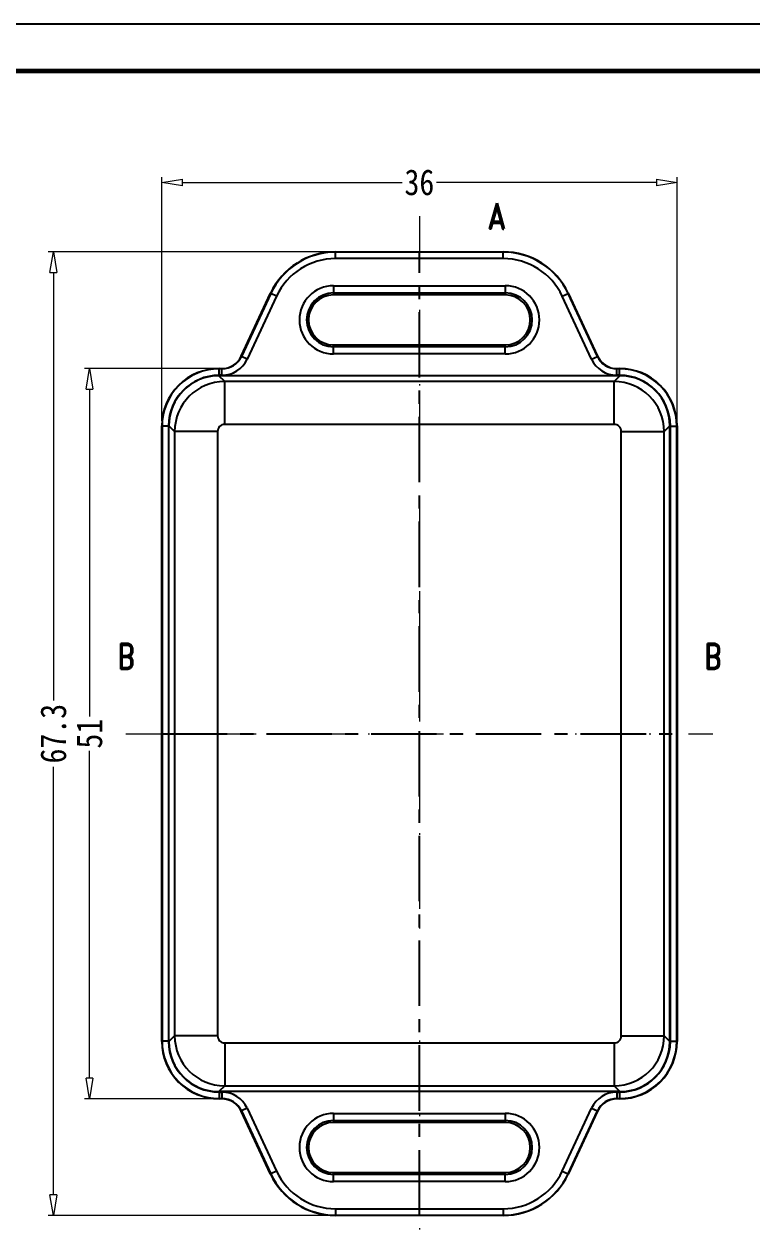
# Model space of a CAD drawing. Header units: millimetres. Extents: x -315 to 1788, y -2932 to -1928.
# Drawn here: x -278.8 to -228, y -2884.1 to -2800.1 of the extents above; entities that cross this region are included whole.
import ezdxf
from ezdxf.enums import TextEntityAlignment as Align

# ---------------------------------------------------------------- set-up
doc = ezdxf.new("R2010")
doc.units = ezdxf.units.MM
doc.linetypes.add('CENTER', pattern=[50.8, 31.75, -6.35, 6.35, -6.35])
doc.linetypes.add('DIVIDE', pattern=[31.75, 12.7, -6.35, 0, -6.35, 0, -6.35])
doc.layers.add('dim', color=3, linetype='Continuous', lineweight=9)
doc.layers.add('hatch', color=56, linetype='Continuous', lineweight=9)
doc.layers.add('from', color=7, linetype='Continuous')
doc.styles.add('FFS', font='SIMFANG.TTF', dxfattribs={"width": 0.85})
doc.styles.add('LongTou', font='romand.shx', dxfattribs={"width": 0.8, "bigfont": 'whgdtxt.shx'})
doc.dimstyles.new('YanXiu', dxfattribs={"dimtxt": 2.5, "dimasz": 2.2, "dimexe": 1, "dimexo": 0.6, "dimgap": 0.66, "dimtad": 0, "dimzin": 9, "dimdsep": 46, "dimtxsty": 'FFS', "dimblk": 'CLOSEDBLANK', "dimcen": 0, "dimclrd": 256, "dimclre": 131, "dimclrt": 42, "dimazin": 0, "dimtfac": 1, "dimtofl": 0, "dimtmove": 0, "dimatfit": 3, "dimldrblk": 'CLOSEDBLANK', "dimfxl": 0, "dimlwd": 5, "dimlwe": 5, "dimarcsym": 0})

# ---------------------------------------------------------------- blocks, each defined once
blk = doc.blocks.new('_ClosedBlank')
at = {"color": 0, "linetype": 'ByBlock', "lineweight": -2}
for p, q in [((-1, 0.167), (0, 0)), ((-1, 0.167), (-1, -0.167)), ((0, 0), (-1, -0.167))]:
    blk.add_line(p, q, dxfattribs=at)
blk = doc.blocks.new('*D78')
at = {"layer": 'Defpoints', "color": 0}
for p in [(-257.065, -2816.019, 0), (-276.769, -2883.319), (-257.065, -2883.319, 0)]:
    blk.add_point(p, dxfattribs=at)
at = {"layer": 'dim', "color": 131, "lineweight": 5}
for p, q in [((-257.424, -2816.019), (-277.129, -2816.019)), ((-257.425, -2883.319), (-277.129, -2883.319))]:
    blk.add_line(p, q, dxfattribs=at)
at = {"layer": 'dim', "lineweight": 5}
for p, q in [((-276.769, -2817.459), (-276.769, -2847.357)), ((-276.769, -2881.879), (-276.769, -2851.98))]:
    blk.add_line(p, q, dxfattribs=at)
at = {"layer": 'dim', "lineweight": 5, "xscale": 1.44, "yscale": 1.44, "zscale": 1.44}
for p, rotation in [((-276.769, -2816.019), 90), ((-276.769, -2883.319), 270)]:
    blk.add_blockref('_ClosedBlank', p, dxfattribs=dict(at, rotation=rotation))
at = {"layer": 'dim', "color": 42, "insert": (-276.769, -2849.669), "char_height": 1.8, "attachment_point": 5, "rotation": 90, "style": 'FFS'}
blk.add_mtext('67.3', dxfattribs=at)
blk = doc.blocks.new('*D79')
at = {"layer": 'Defpoints', "color": 0}
for p in [(-265.2, -2824.169, 0), (-274.249, -2875.169), (-265.2, -2875.169, 0)]:
    blk.add_point(p, dxfattribs=at)
at = {"layer": 'dim', "color": 131, "lineweight": 5}
for p, q in [((-265.56, -2824.169), (-274.609, -2824.169)), ((-265.56, -2875.169), (-274.609, -2875.169))]:
    blk.add_line(p, q, dxfattribs=at)
at = {"layer": 'dim', "lineweight": 5}
for p, q in [((-274.249, -2825.609), (-274.249, -2848.47)), ((-274.249, -2873.729), (-274.249, -2850.868))]:
    blk.add_line(p, q, dxfattribs=at)
at = {"layer": 'dim', "lineweight": 5, "xscale": 1.44, "yscale": 1.44, "zscale": 1.44}
for p, rotation in [((-274.249, -2824.169), 90), ((-274.249, -2875.169), 270)]:
    blk.add_blockref('_ClosedBlank', p, dxfattribs=dict(at, rotation=rotation))
at = {"layer": 'dim', "color": 42, "insert": (-274.249, -2849.669), "char_height": 1.8, "attachment_point": 5, "rotation": 90, "style": 'FFS'}
blk.add_mtext('51', dxfattribs=at)
blk = doc.blocks.new('*D86')
at = {"layer": 'Defpoints', "color": 0}
for p in [(-233.2, -2811.169), (-269.2, -2828.169, 0), (-233.2, -2828.169, 0)]:
    blk.add_point(p, dxfattribs=at)
at = {"layer": 'dim', "color": 131, "lineweight": 5}
for p, q in [((-269.2, -2827.809), (-269.2, -2810.809)), ((-233.2, -2827.809), (-233.2, -2810.809))]:
    blk.add_line(p, q, dxfattribs=at)
at = {"layer": 'dim', "lineweight": 5}
for p, q in [((-267.76, -2811.169), (-252.399, -2811.169)), ((-234.64, -2811.169), (-250.001, -2811.169))]:
    blk.add_line(p, q, dxfattribs=at)
at = {"layer": 'dim', "lineweight": 5, "xscale": 1.44, "yscale": 1.44, "zscale": 1.44, "rotation": 180}
blk.add_blockref('_ClosedBlank', (-269.2, -2811.169), dxfattribs=at)
at = {"layer": 'dim', "lineweight": 5, "xscale": 1.44, "yscale": 1.44, "zscale": 1.44}
blk.add_blockref('_ClosedBlank', (-233.2, -2811.169), dxfattribs=at)
at = {"layer": 'dim', "color": 42, "insert": (-251.2, -2811.169), "char_height": 1.8, "attachment_point": 5, "style": 'FFS'}
blk.add_mtext('36', dxfattribs=at)

msp = doc.modelspace()

# ---------------------------------------------------------------- linework, layer by layer
at = {"color": 7, "linetype": 'Continuous'}
for p, q in [((-257.065, -2816.019, 0), (-245.335, -2816.019, 0)), ((-257.065, -2816.019, 0), (-257.053, -2816.037, 0)), ((-257.054, -2816.487, 0), (-257.054, -2816.037, 0)), ((-245.347, -2816.037, 0), (-257.053, -2816.037, 0)), ((-245.347, -2816.037, 0), (-245.335, -2816.019, 0)), ((-245.347, -2816.487, 0), (-245.347, -2816.037, 0)), ((-245.347, -2816.487, 0), (-257.054, -2816.487, 0)), ((-257.2, -2818.387, 0), (-245.2, -2818.387, 0)), ((-257.2, -2818.387, 0), (-257.2, -2819.019, 0)), ((-245.2, -2818.387, 0), (-245.2, -2819.019, 0)), ((-263.647, -2823.303, 0), (-261.596, -2818.906, 0)), ((-261.585, -2818.924, 0), (-263.635, -2823.321, 0)), ((-261.177, -2819.114, 0), (-263.228, -2823.511, 0)), ((-261.596, -2818.906, 0), (-261.585, -2818.924, 0)), ((-261.177, -2819.114, 0), (-261.585, -2818.924, 0)), ((-257.2, -2818.886, 0), (-245.2, -2818.886, 0)), ((-245.2, -2819.019, 0), (-257.2, -2819.019, 0)), ((-241.223, -2819.114, 0), (-240.815, -2818.924, 0)), ((-239.173, -2823.511, 0), (-241.223, -2819.114, 0)), ((-240.815, -2818.924, 0), (-240.804, -2818.906, 0)), ((-238.765, -2823.321, 0), (-240.815, -2818.924, 0)), ((-240.804, -2818.906, 0), (-238.753, -2823.303, 0)), ((-257.2, -2822.519, 0), (-245.2, -2822.519, 0)), ((-257.2, -2823.151, 0), (-257.2, -2822.519, 0)), ((-245.2, -2822.651, 0), (-257.2, -2822.651, 0)), ((-245.2, -2823.151, 0), (-245.2, -2822.519, 0)), ((-263.635, -2823.321, 0), (-263.647, -2823.303, 0)), ((-263.228, -2823.511, 0), (-263.635, -2823.321, 0)), ((-245.2, -2823.151, 0), (-257.2, -2823.151, 0)), ((-239.173, -2823.511, 0), (-238.765, -2823.321, 0)), ((-238.765, -2823.321, 0), (-238.753, -2823.303, 0)), ((-265.2, -2824.169, 0), (-265.006, -2824.169, 0)), ((-265.182, -2824.187, 0), (-265.2, -2824.169, 0)), ((-264.995, -2824.187, 0), (-265.182, -2824.187, 0)), ((-265.182, -2824.637, 0), (-265.182, -2824.187, 0)), ((-264.995, -2824.187, 0), (-265.006, -2824.169, 0)), ((-264.995, -2824.637, 0), (-264.995, -2824.187, 0)), ((-237.405, -2824.187, 0), (-237.394, -2824.169, 0)), ((-237.218, -2824.187, 0), (-237.405, -2824.187, 0)), ((-237.405, -2824.637, 0), (-237.405, -2824.187, 0)), ((-237.394, -2824.169, 0), (-237.2, -2824.169, 0)), ((-237.2, -2824.169, 0), (-237.218, -2824.187, 0)), ((-237.218, -2824.637, 0), (-237.218, -2824.187, 0)), ((-237.197, -2824.669, 0), (-265.203, -2824.669, 0)), ((-264.805, -2825.068, 0), (-265.203, -2824.669, 0)), ((-264.995, -2824.637, 0), (-265.182, -2824.637, 0)), ((-237.596, -2825.068, 0), (-264.805, -2825.068, 0)), ((-264.805, -2828.065, 0), (-264.805, -2825.068, 0)), ((-237.596, -2825.068, 0), (-237.197, -2824.669, 0)), ((-237.595, -2828.065, 0), (-237.595, -2825.068, 0)), ((-237.218, -2824.637, 0), (-237.405, -2824.637, 0)), ((-269.2, -2871.169, 0), (-269.2, -2828.169, 0)), ((-269.182, -2828.187, 0), (-269.2, -2828.169, 0)), ((-268.732, -2828.187, 0), (-269.182, -2828.187, 0)), ((-269.182, -2828.187, 0), (-269.182, -2871.151, 0)), ((-268.732, -2828.187, 0), (-268.732, -2871.151, 0)), ((-268.7, -2871.172, 0), (-268.7, -2828.166, 0)), ((-268.301, -2828.564, 0), (-268.7, -2828.166, 0)), ((-265.304, -2828.564, 0), (-268.301, -2828.564, 0)), ((-268.301, -2828.564, 0), (-268.301, -2870.773, 0)), ((-265.304, -2828.564, 0), (-265.304, -2870.774, 0)), ((-237.595, -2828.065, 0), (-264.805, -2828.065, 0)), ((-237.096, -2828.564, 0), (-234.099, -2828.564, 0)), ((-237.096, -2870.774, 0), (-237.096, -2828.564, 0)), ((-234.099, -2828.564, 0), (-233.7, -2828.166, 0)), ((-234.099, -2870.773, 0), (-234.099, -2828.564, 0)), ((-233.7, -2871.172, 0), (-233.7, -2828.166, 0)), ((-233.668, -2828.187, 0), (-233.218, -2828.187, 0)), ((-233.668, -2871.151, 0), (-233.668, -2828.187, 0)), ((-233.2, -2828.169, 0), (-233.218, -2828.187, 0)), ((-233.218, -2871.151, 0), (-233.218, -2828.187, 0)), ((-233.2, -2828.169, 0), (-233.2, -2871.169, 0)), ((-269.2, -2871.169, 0), (-269.182, -2871.151, 0)), ((-268.732, -2871.151, 0), (-269.182, -2871.151, 0)), ((-268.301, -2870.773, 0), (-268.7, -2871.172, 0)), ((-265.304, -2870.774, 0), (-268.301, -2870.774, 0)), ((-264.805, -2871.273, 0), (-264.805, -2874.27, 0)), ((-264.805, -2871.273, 0), (-237.595, -2871.273, 0)), ((-237.595, -2871.273, 0), (-237.595, -2874.27, 0)), ((-237.096, -2870.774, 0), (-234.099, -2870.774, 0)), ((-234.099, -2870.773, 0), (-233.7, -2871.172, 0)), ((-233.668, -2871.151, 0), (-233.218, -2871.151, 0)), ((-233.218, -2871.151, 0), (-233.2, -2871.169, 0)), ((-264.805, -2874.27, 0), (-265.203, -2874.669, 0)), ((-237.197, -2874.669, 0), (-265.203, -2874.669, 0)), ((-265.182, -2874.701, 0), (-265.182, -2875.151, 0)), ((-265.182, -2874.701, 0), (-264.995, -2874.701, 0)), ((-264.995, -2874.701, 0), (-264.995, -2875.151, 0)), ((-264.805, -2874.27, 0), (-237.596, -2874.27, 0)), ((-237.596, -2874.27, 0), (-237.197, -2874.669, 0)), ((-237.405, -2874.701, 0), (-237.405, -2875.151, 0)), ((-237.405, -2874.701, 0), (-237.218, -2874.701, 0)), ((-237.218, -2874.701, 0), (-237.218, -2875.151, 0)), ((-265.2, -2875.169, 0), (-265.182, -2875.151, 0)), ((-265.006, -2875.169, 0), (-265.2, -2875.169, 0)), ((-265.182, -2875.151, 0), (-264.995, -2875.151, 0)), ((-264.995, -2875.151, 0), (-265.006, -2875.169, 0)), ((-237.405, -2875.151, 0), (-237.394, -2875.169, 0)), ((-237.405, -2875.151, 0), (-237.218, -2875.151, 0)), ((-237.2, -2875.169, 0), (-237.394, -2875.169, 0)), ((-237.218, -2875.151, 0), (-237.2, -2875.169, 0)), ((-263.635, -2876.017, 0), (-263.647, -2876.035, 0)), ((-261.596, -2880.432, 0), (-263.647, -2876.035, 0)), ((-263.228, -2875.827, 0), (-263.635, -2876.017, 0)), ((-263.635, -2876.017, 0), (-261.585, -2880.414, 0)), ((-263.228, -2875.827, 0), (-261.177, -2880.224, 0)), ((-257.2, -2876.187, 0), (-257.2, -2876.819, 0)), ((-257.2, -2876.187, 0), (-245.2, -2876.187, 0)), ((-245.2, -2876.187, 0), (-245.2, -2876.819, 0)), ((-241.223, -2880.224, 0), (-239.173, -2875.827, 0)), ((-240.815, -2880.414, 0), (-238.765, -2876.017, 0)), ((-238.753, -2876.035, 0), (-240.804, -2880.432, 0)), ((-239.173, -2875.827, 0), (-238.765, -2876.017, 0)), ((-238.765, -2876.017, 0), (-238.753, -2876.035, 0)), ((-257.2, -2876.686, 0), (-245.2, -2876.686, 0)), ((-245.2, -2876.819, 0), (-257.2, -2876.819, 0)), ((-261.585, -2880.414, 0), (-261.596, -2880.432, 0)), ((-261.177, -2880.224, 0), (-261.585, -2880.414, 0)), ((-257.2, -2880.951, 0), (-257.2, -2880.319, 0)), ((-257.2, -2880.319, 0), (-245.2, -2880.319, 0)), ((-245.2, -2880.451, 0), (-257.2, -2880.451, 0)), ((-245.2, -2880.951, 0), (-245.2, -2880.319, 0)), ((-241.223, -2880.224, 0), (-240.815, -2880.414, 0)), ((-240.804, -2880.432, 0), (-240.815, -2880.414, 0)), ((-245.2, -2880.951, 0), (-257.2, -2880.951, 0)), ((-257.053, -2883.301, 0), (-257.065, -2883.319, 0)), ((-245.335, -2883.319, 0), (-257.065, -2883.319, 0)), ((-257.054, -2882.851, 0), (-257.054, -2883.301, 0)), ((-257.054, -2882.851, 0), (-245.347, -2882.851, 0)), ((-257.053, -2883.301, 0), (-245.347, -2883.301, 0)), ((-245.347, -2882.851, 0), (-245.347, -2883.301, 0)), ((-245.335, -2883.319, 0), (-245.347, -2883.301, 0))]:
    msp.add_line(p, q, dxfattribs=at)
at = {"color": 1, "linetype": 'CENTER', "ltscale": 0.144}
for p, q in [((-251.2, -2883.319, 0), (-251.2, -2816.019, 0)), ((-269.2, -2849.669, 0), (-233.2, -2849.669, 0))]:
    msp.add_line(p, q, dxfattribs=at)
at = {"color": 7, "linetype": 'Continuous'}
for centre, radius, start, end in [((-257.065, -2821.019, 0), 5, 89.99669, 155.00364), ((-257.054, -2821.037, 0), 5, 89.99666, 155.00367), ((-245.347, -2821.037, 0), 5, 24.99633, 90.00335), ((-245.335, -2821.019, 0), 5, 24.99636, 90.00331), ((-257.054, -2821.037, 0), 4.55, 89.99975, 155.00025), ((-245.347, -2821.037, 0), 4.55, 24.99975, 90.00025), ((-257.2, -2820.769, 0), 2.382, 90, 270), ((-245.2, -2820.769, 0), 2.382, 270, 90), ((-257.2, -2820.769, 0), 1.882, 90, 270), ((-257.2, -2820.769, 0), 1.75, 90, 270), ((-245.2, -2820.769, 0), 1.882, 270, 90), ((-245.2, -2820.769, 0), 1.75, 270, 90), ((-265.006, -2822.669, 0), 1.5, 270.36601, 334.64207), ((-264.995, -2822.687, 0), 1.5, 269.99877, 335.00936), ((-264.995, -2822.687, 0), 1.95, 270.00089, 334.99899), ((-265.001, -2822.671, 0), 1.494, 334.63485, 334.99924), ((-237.405, -2822.687, 0), 1.95, 205.00089, 269.99899), ((-237.405, -2822.687, 0), 1.5, 204.99877, 270.00907), ((-237.401, -2822.672, 0), 1.492, 204.99905, 205.36868), ((-237.394, -2822.669, 0), 1.5, 205.36601, 269.64179), ((-265.2, -2828.169, 0), 4, 89.99987, 180.0041), ((-265.182, -2828.187, 0), 4, 89.99979, 180.00419), ((-265.006, -2822.677, 0), 1.492, 269.99914, 270.3686), ((-237.394, -2822.674, 0), 1.494, 269.63464, 269.99916), ((-237.218, -2828.187, 0), 4, 359.99581, 90.00021), ((-237.2, -2828.169, 0), 4, 359.9959, 90.00013), ((-265.182, -2828.187, 0), 3.55, 90.38646, 179.61351), ((-264.798, -2828.571, 0), 3.503, 90.10535, 179.89423), ((-265.182, -2828.176, 0), 3.539, 90.00853, 90.39718), ((-237.602, -2828.571, 0), 3.503, 0.10535, 89.89423), ((-237.218, -2828.176, 0), 3.539, 89.60282, 89.99147), ((-237.218, -2828.187, 0), 3.55, 0.38649, 89.61354), ((-265.193, -2828.187, 0), 3.539, 179.603, 179.99173), ((-264.805, -2828.564, 0), 0.499, 89.97829, 180.02171), ((-237.595, -2828.564, 0), 0.499, 359.97829, 90.02171), ((-237.207, -2828.187, 0), 3.539, 0.00827, 0.39701), ((-265.2, -2871.169, 0), 4, 179.9959, 270.00013), ((-265.182, -2871.151, 0), 4, 179.99581, 270.00021), ((-265.193, -2871.151, 0), 3.539, 180.00827, 180.39701), ((-265.182, -2871.151, 0), 3.55, 180.38649, 269.61354), ((-264.798, -2870.767, 0), 3.503, 180.10535, 269.89423), ((-264.805, -2870.774, 0), 0.499, 179.97829, 270.02171), ((-237.602, -2870.767, 0), 3.503, 270.10535, 359.89423), ((-237.595, -2870.774, 0), 0.499, 269.97829, 0.02171), ((-237.218, -2871.151, 0), 4, 269.99979, 0.00419), ((-237.2, -2871.169, 0), 4, 269.99987, 0.0041), ((-237.218, -2871.151, 0), 3.55, 270.38646, 359.61351), ((-237.207, -2871.151, 0), 3.539, 359.603, 359.99173), ((-265.182, -2871.162, 0), 3.539, 269.60282, 269.99147), ((-264.995, -2876.651, 0), 1.95, 25.00089, 89.99899), ((-237.405, -2876.651, 0), 1.95, 90.00089, 154.99899), ((-237.218, -2871.162, 0), 3.539, 270.00853, 270.39718), ((-265.006, -2876.663, 0), 1.494, 89.63464, 89.99916), ((-265.006, -2876.669, 0), 1.5, 25.36601, 89.64179), ((-264.995, -2876.651, 0), 1.5, 24.99877, 90.00907), ((-237.405, -2876.651, 0), 1.5, 89.99877, 155.00936), ((-237.394, -2876.669, 0), 1.5, 90.36601, 154.64207), ((-237.394, -2876.661, 0), 1.492, 89.99914, 90.3686), ((-264.999, -2876.665, 0), 1.492, 24.99905, 25.36868), ((-257.2, -2878.569, 0), 2.382, 90, 270), ((-245.2, -2878.569, 0), 2.382, 270, 90), ((-237.399, -2876.667, 0), 1.494, 154.63485, 154.99924), ((-257.2, -2878.569, 0), 1.882, 90, 270), ((-257.2, -2878.569, 0), 1.75, 90, 270), ((-245.2, -2878.569, 0), 1.882, 270, 90), ((-245.2, -2878.569, 0), 1.75, 270, 90), ((-257.065, -2878.319, 0), 5, 204.99636, 270.00331), ((-257.054, -2878.301, 0), 5, 204.99633, 270.00335), ((-257.054, -2878.301, 0), 4.55, 204.99975, 270.00025), ((-245.347, -2878.301, 0), 4.55, 269.99975, 335.00025), ((-245.347, -2878.301, 0), 5, 269.99666, 335.00367), ((-245.335, -2878.319, 0), 5, 269.99669, 335.00364)]:
    msp.add_arc(centre, radius, start, end, dxfattribs=at)
for centre, major_axis, start_param, end_param in [((-265.197, -2828.172, 0), (-2.48, 2.48), -0.784447, 0.784447), ((-237.203, -2828.172, 0), (2.48, 2.48), -0.784447, 0.784447), ((-265.197, -2871.166, 0), (2.48, 2.48), 2.357146, 3.926039), ((-237.203, -2871.166, 0), (-2.48, 2.48), -3.926039, -2.357146)]:
    msp.add_ellipse(centre, major_axis=major_axis, ratio=0.998099, start_param=start_param, end_param=end_param, dxfattribs=at)
at = {"layer": 'from', "elevation": 0}
msp.add_lwpolyline([(-315.187, -2932.114), (-125.224, -2932.114), (-125.224, -2800.107), (-315.187, -2800.107)], close=True, dxfattribs=at)
at = {"layer": 'from', "const_width": 0.327, "elevation": 0}
msp.add_lwpolyline([(-311.913, -2928.84), (-311.913, -2803.381), (-128.498, -2803.381), (-128.498, -2928.84), (-311.913, -2928.84)], dxfattribs=at)
at = {"layer": 'hatch', "color": 2, "linetype": 'DIVIDE', "ltscale": 0.2}
for p, q in [((-251.2, -2813.519), (-251.2, -2885.819, 0)), ((-271.7, -2849.669, 0), (-230.7, -2849.669, 0))]:
    msp.add_line(p, q, dxfattribs=at)
at = {"layer": 'hatch', "color": 2, "elevation": 0}
for points in [[(-251.2, -2813.519, 0, 0, 0), (-249.4, -2813.519, 0.54, 0, 0), (-247.6, -2813.519, 0, 0, 0)], [(-271.7, -2849.669, 0, 0, 0), (-271.7, -2847.869, 0.54, 0, 0), (-271.7, -2846.069, 0, 0, 0)], [(-230.7, -2849.669, 0, 0, 0), (-230.7, -2847.869, 0.54, 0, 0), (-230.7, -2846.069, 0, 0, 0)]]:
    msp.add_lwpolyline(points, format="xyseb", dxfattribs=at)

# ---------------------------------------------------------------- texts
at = {"layer": 'hatch', "color": 6, "style": 'LongTou', "width": 0.8}
for s, p in [('A', (-245.8, -2813.519)), ('B', (-271.7, -2844.269, 0)), ('B', (-230.7, -2844.269, 0))]:
    msp.add_text(s, height=1.8, dxfattribs=at).set_placement(p, align=Align.MIDDLE)

# ---------------------------------------------------------------- dimensions: what is measured, and where the dimension line sits
at = {"layer": 'dim'}
dim = msp.add_linear_dim(base=(-233.2, -2811.169, 0), p1=(-269.2, -2828.169, 0), p2=(-233.2, -2828.169, 0), dimstyle='YanXiu', override={"dimtxt": 1.8, "dimasz": 1.44, "dimexe": 0.35982, "dimexo": 0.35982, "dimgap": 0.35982, "dimzin": 8}, dxfattribs=at)
dim.commit()
dim.dimension.update_dxf_attribs({"geometry": '*D86', "text_midpoint": (-251.2, -2811.169, 0)})
for base, p1, p2, picture, middle in [((-276.769, -2883.319, 0), (-257.065, -2816.019, 0), (-257.065, -2883.319, 0), '*D78', (-276.769, -2849.669, 0)), ((-274.249, -2875.169, 0), (-265.2, -2824.169, 0), (-265.2, -2875.169, 0), '*D79', (-274.249, -2849.669, 0))]:
    dim = msp.add_linear_dim(base=base, p1=p1, p2=p2, angle=90, dimstyle='YanXiu', override={"dimtxt": 1.8, "dimasz": 1.44, "dimexe": 0.35982, "dimexo": 0.35982, "dimgap": 0.35982, "dimzin": 8}, dxfattribs=at)
    dim.commit()
    dim.dimension.update_dxf_attribs({"geometry": picture, "text_midpoint": middle})

doc.saveas('drawing.dxf')
